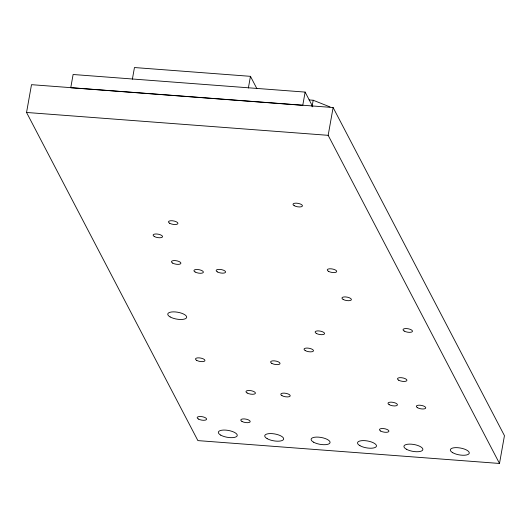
<?xml version="1.0" encoding="UTF-8"?>
<svg xmlns="http://www.w3.org/2000/svg" width="531" height="531" viewBox="0 0 531 531"><rect width="100%" height="100%" fill="white"/><g stroke="black" fill="none" stroke-linecap="round" stroke-linejoin="round"><path stroke-width="0.8" d="M26.55 112.466L31.502 84.675L333.116 107.534L504.45 435.672L499.498 463.463L197.884 440.604L26.55 112.466L328.165 135.325L499.498 463.463M132.372 79.219L134.456 67.537L250.459 76.331L256.858 88.591M248.375 88.007L250.459 76.331M305.126 92.089L302.763 105.324L70.756 87.741L73.112 74.499L305.126 92.089L312.805 106.797M312.029 106.751L313.19 100.246L309.055 99.934M328.165 135.325L333.116 107.534M313.19 100.246L330.043 106.93M343.145 299.438A4.806 1.739 10.1 0 0 351.183 300.048A4.806 1.739 10.1 0 0 345.694 296.929A4.806 1.739 10.1 0 0 343.145 299.438M247.167 393.013A4.806 1.739 10.1 0 0 255.205 393.624A4.806 1.739 10.1 0 0 249.716 390.504A4.806 1.739 10.1 0 0 247.167 393.013M172.655 263.104A4.806 1.739 10.1 0 0 180.686 263.715A4.806 1.739 10.1 0 0 175.203 260.595A4.806 1.739 10.1 0 0 172.655 263.104M241.95 421.428A4.806 1.739 10.1 0 0 249.988 422.039A4.806 1.739 10.1 0 0 244.499 418.926A4.806 1.739 10.1 0 0 241.95 421.428M316.323 333.422A4.806 1.739 10.1 0 0 324.361 334.032A4.806 1.739 10.1 0 0 318.879 330.919A4.806 1.739 10.1 0 0 316.323 333.422M404.237 331.085A4.806 1.739 10.1 0 0 412.275 331.689A4.806 1.739 10.1 0 0 406.786 328.576A4.806 1.739 10.1 0 0 404.237 331.085M294.194 205.689A4.806 1.739 10.1 0 0 302.232 206.293A4.806 1.739 10.1 0 0 296.743 203.181A4.806 1.739 10.1 0 0 294.194 205.689M328.463 271.314A4.806 1.739 10.1 0 0 336.495 271.925A4.806 1.739 10.1 0 0 331.012 268.805A4.806 1.739 10.1 0 0 328.463 271.314M398.675 380.183A4.806 1.739 10.1 0 0 406.713 380.793A4.806 1.739 10.1 0 0 401.23 377.68A4.806 1.739 10.1 0 0 398.675 380.183M169.674 223.259A4.806 1.739 10.1 0 0 177.712 223.87A4.806 1.739 10.1 0 0 172.223 220.75A4.806 1.739 10.1 0 0 169.674 223.259M154.302 236.501A4.806 1.739 10.1 0 0 162.34 237.111A4.806 1.739 10.1 0 0 156.857 233.998A4.806 1.739 10.1 0 0 154.302 236.501M196.702 360.376A4.806 1.739 10.1 0 0 204.74 360.98A4.806 1.739 10.1 0 0 199.251 357.867A4.806 1.739 10.1 0 0 196.702 360.376M195.129 272.011A4.806 1.739 10.1 0 0 203.167 272.622A4.806 1.739 10.1 0 0 197.678 269.502A4.806 1.739 10.1 0 0 195.129 272.011M281.968 395.648A4.806 1.739 10.1 0 0 290.006 396.259A4.806 1.739 10.1 0 0 284.516 393.146A4.806 1.739 10.1 0 0 281.968 395.648M198.362 419.025A4.806 1.739 10.1 0 0 206.393 419.636A4.806 1.739 10.1 0 0 200.91 416.516A4.806 1.739 10.1 0 0 198.362 419.025M217.352 271.899A4.806 1.739 10.1 0 0 225.39 272.503A4.806 1.739 10.1 0 0 219.9 269.39A4.806 1.739 10.1 0 0 217.352 271.899M271.799 363.363A4.806 1.739 10.1 0 0 279.83 363.974A4.806 1.739 10.1 0 0 274.348 360.854A4.806 1.739 10.1 0 0 271.799 363.363M417.512 407.728A4.806 1.739 10.1 0 0 425.55 408.332A4.806 1.739 10.1 0 0 420.061 405.219A4.806 1.739 10.1 0 0 417.512 407.728M380.667 431.046A4.806 1.739 10.1 0 0 388.705 431.657A4.806 1.739 10.1 0 0 383.216 428.537A4.806 1.739 10.1 0 0 380.667 431.046M305.239 350.593A4.806 1.739 10.1 0 0 313.27 351.203A4.806 1.739 10.1 0 0 307.788 348.084A4.806 1.739 10.1 0 0 305.239 350.593M389.183 404.675A4.806 1.739 10.1 0 0 397.221 405.286A4.806 1.739 10.1 0 0 391.732 402.173A4.806 1.739 10.1 0 0 389.183 404.675M170.166 316.941A9.611 3.478 10.1 0 0 186.235 318.162A9.611 3.478 10.1 0 0 175.263 311.929A9.611 3.478 10.1 0 0 170.166 316.941M220.737 435.128A9.611 3.478 10.1 0 0 236.806 436.349A9.611 3.478 10.1 0 0 225.834 430.117A9.611 3.478 10.1 0 0 220.737 435.128M267.133 438.646A9.611 3.478 10.1 0 0 283.209 439.867A9.611 3.478 10.1 0 0 272.237 433.635A9.611 3.478 10.1 0 0 267.133 438.646M313.536 442.164A9.611 3.478 10.1 0 0 329.612 443.385A9.611 3.478 10.1 0 0 318.64 437.146A9.611 3.478 10.1 0 0 313.536 442.164M359.938 445.682A9.611 3.478 10.1 0 0 376.014 446.903A9.611 3.478 10.1 0 0 365.043 440.664A9.611 3.478 10.1 0 0 359.938 445.682M406.341 449.199A9.611 3.478 10.1 0 0 422.417 450.414A9.611 3.478 10.1 0 0 411.445 444.181A9.611 3.478 10.1 0 0 406.341 449.199M452.744 452.717A9.611 3.478 10.1 0 0 468.82 453.932A9.611 3.478 10.1 0 0 457.841 447.699A9.611 3.478 10.1 0 0 452.744 452.717"/></g></svg>
